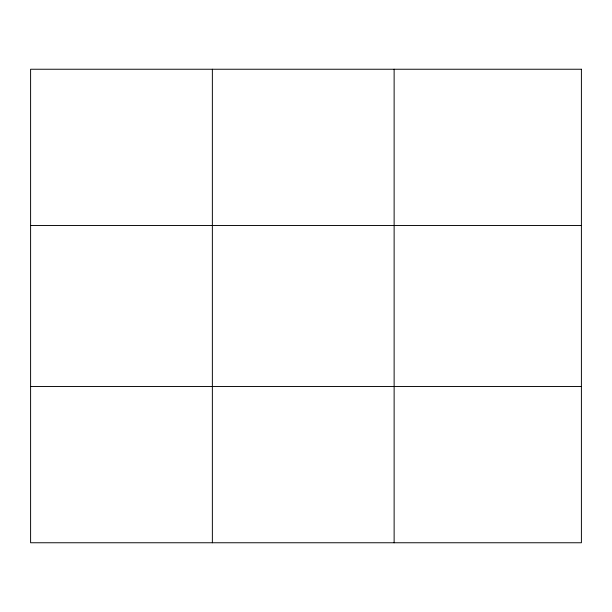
<?xml version="1.0" encoding="UTF-8"?>
<svg xmlns="http://www.w3.org/2000/svg" width="612" height="612" viewBox="0 0 612 612"><rect width="100%" height="100%" fill="white"/><g stroke="black" fill="none" stroke-linecap="round" stroke-linejoin="round"><path stroke-width="0.92" d="M212.364 542.76L212.364 69.24M394.128 542.76L394.128 69.24M30.6 225.499L581.4 225.499M30.6 386.501L581.4 386.501M581.4 69.24L581.4 542.76L30.6 542.76L30.6 69.24L581.4 69.24"/></g></svg>
